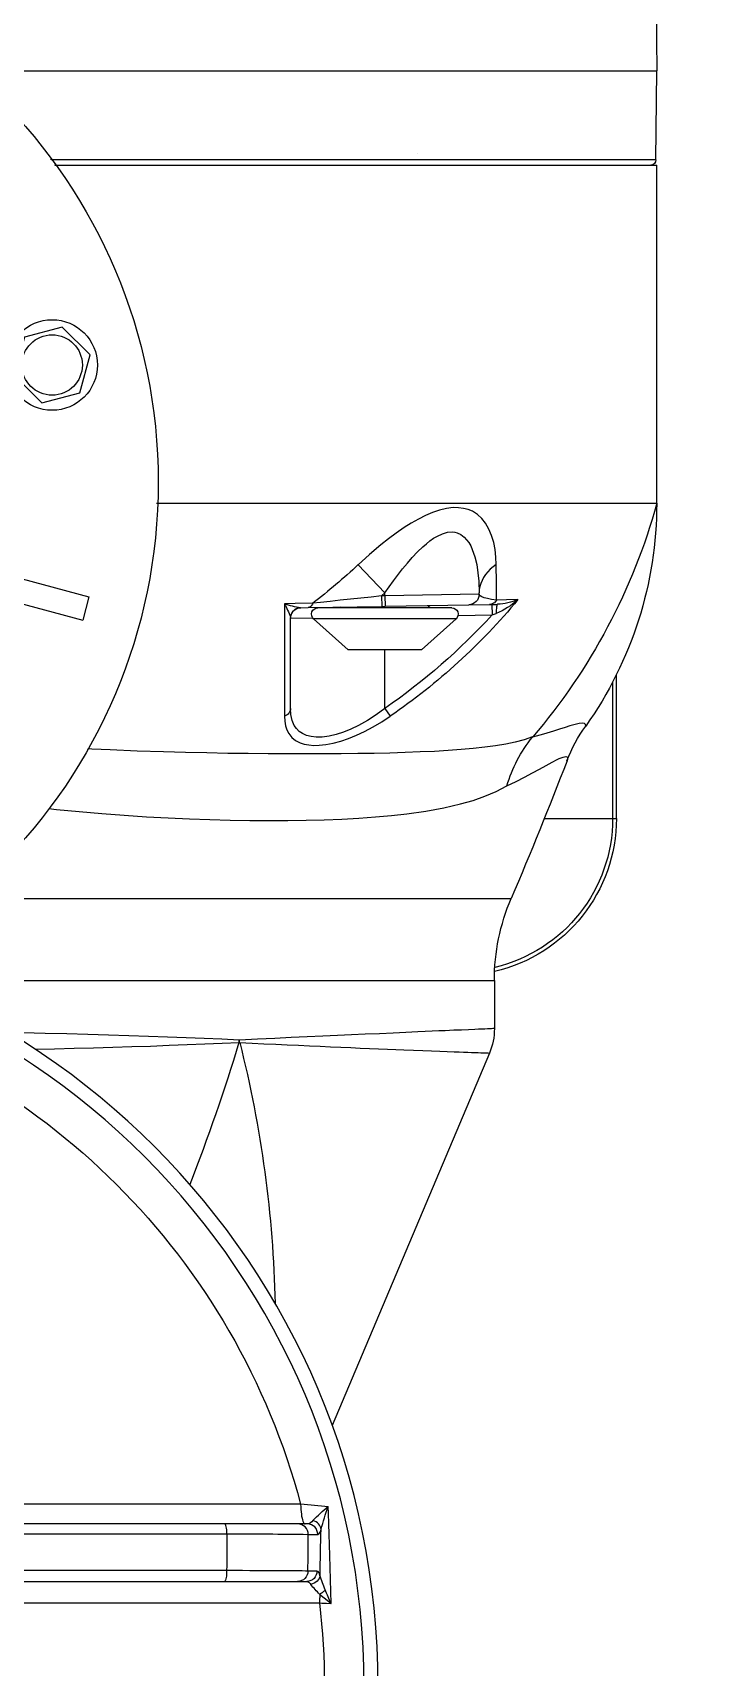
# Model space of a CAD drawing. Header units: millimetres. Extents: x -225363 to 347188, y -782467 to 813415.
# Drawn here: x 51016.9 to 51081.4, y 20367.6 to 20523.5 of the extents above; entities that cross this region are included whole.
import ezdxf

# ---------------------------------------------------------------- set-up
doc = ezdxf.new("R2010")
doc.units = ezdxf.units.MM
doc.set_wipeout_variables(frame=1)
doc.layers.add('0.06 Trả nước', color=3, linetype='Continuous')
doc.layers.add('duong bao khuat', color=251, linetype='Continuous', lineweight=0)

# ---------------------------------------------------------------- blocks, each defined once
blk = doc.blocks.new('MB bom')
at = {"color": 8, "linetype": 'Continuous'}
for p, q in [((-199110.45, 638677.49), (-199110.45, 638737.04)), ((-199110.45, 638737.04), (-199078.15, 638737.04)), ((-199078.15, 638672.04), (-199078.15, 638737.04)), ((-199077.66, 638736.97), (-199069.15, 638737.04)), ((-199077.66, 638736.97), (-199077.66, 638672.04)), ((-199069.15, 638672.04), (-199069.15, 638737.04)), ((-199063.15, 638736.99), (-199069.15, 638737.04)), ((-199140.55, 638733.19), (-199126.82, 638733.19)), ((-199140.55, 638732.83), (-199140.55, 638733.19)), ((-199127.51, 638732.83), (-199140.55, 638732.83)), ((-199140.55, 638726.31), (-199140.55, 638732.83)), ((-199131.73, 638730.26), (-199131.58, 638730.24)), ((-199131.73, 638730.26), (-199131.73, 638730.26)), ((-199131.73, 638730.26), (-199131.73, 638730.26)), ((-199131.58, 638730.24), (-199131.49, 638730.13)), ((-199131.49, 638729.63), (-199131.58, 638729.24)), ((-199131.49, 638730.13), (-199131.45, 638729.93)), ((-199131.45, 638729.93), (-199131.49, 638729.63)), ((-199134.92, 638728.52), (-199135.06, 638728.48)), ((-199134.81, 638728.53), (-199134.92, 638728.52)), ((-199134.84, 638727.73), (-199134.76, 638727.92)), ((-199134.72, 638728.51), (-199134.81, 638728.53)), ((-199134.76, 638727.92), (-199134.7, 638728.1)), ((-199134.67, 638728.45), (-199134.72, 638728.51)), ((-199134.7, 638728.1), (-199134.66, 638728.25)), ((-199134.65, 638728.37), (-199134.67, 638728.45)), ((-199134.66, 638728.25), (-199134.65, 638728.37)), ((-199131.86, 638728.29), (-199132.03, 638727.77)), ((-199131.72, 638728.76), (-199131.86, 638728.29)), ((-199131.58, 638729.24), (-199131.72, 638728.76)), ((-199135.84, 638725.86), (-199135.49, 638726.49)), ((-199135.49, 638726.49), (-199135.19, 638727.05)), ((-199135.19, 638727.05), (-199134.94, 638727.52)), ((-199134.94, 638727.52), (-199134.84, 638727.73)), ((-199132.21, 638727.2), (-199132.5, 638726.24)), ((-199132.03, 638727.77), (-199132.21, 638727.2)), ((-199136.61, 638724.42), (-199136.21, 638725.17)), ((-199136.21, 638725.17), (-199135.84, 638725.86)), ((-199132.77, 638725.19), (-199133.04, 638724.39)), ((-199132.5, 638726.24), (-199132.8, 638725.17)), ((-199132.8, 638725.17), (-199132.77, 638725.19)), ((-199132.77, 638725.19), (-199132.77, 638725.19)), ((-199137.44, 638722.74), (-199137.02, 638723.61)), ((-199137.02, 638723.61), (-199136.61, 638724.42)), ((-199133.27, 638723.53), (-199133.46, 638722.63)), ((-199133.04, 638724.39), (-199133.27, 638723.53)), ((-199119.66, 638723.79), (-199119.68, 638722.7)), ((-199148.21, 638641.95), (-199148.21, 638723.14)), ((-199138.43, 638720.62), (-199137.97, 638721.7)), ((-199137.97, 638721.7), (-199137.44, 638722.74)), ((-199133.62, 638721.65), (-199133.76, 638720.62)), ((-199133.46, 638722.63), (-199133.62, 638721.65)), ((-199121.11, 638721.33), (-199120.98, 638721.71)), ((-199120.8, 638721.71), (-199120.98, 638721.71)), ((-199120.64, 638721.72), (-199120.8, 638721.71)), ((-199120.49, 638721.73), (-199120.64, 638721.72)), ((-199120.36, 638721.75), (-199120.49, 638721.73)), ((-199120.25, 638721.76), (-199120.36, 638721.75)), ((-199120.17, 638721.79), (-199120.25, 638721.76)), ((-199120.12, 638721.81), (-199120.17, 638721.79)), ((-199120.11, 638721.83), (-199120.12, 638721.81)), ((-199120.12, 638721.09), (-199120.11, 638721.83)), ((-199119.87, 638721.61), (-199119.95, 638721.54)), ((-199119.79, 638721.68), (-199119.87, 638721.61)), ((-199119.7, 638721.74), (-199119.79, 638721.68)), ((-199119.68, 638722.7), (-199119.7, 638721.74)), ((-199119.7, 638721.74), (-199118.05, 638721.73)), ((-199119.7, 638721.74), (-199119.63, 638721.26)), ((-199118.05, 638721.73), (-199116.31, 638721.72)), ((-199116.31, 638721.72), (-199116.53, 638721.42)), ((-199116.31, 638721.72), (-199115.59, 638721.69)), ((-199115.59, 638721.69), (-199114.88, 638721.61)), ((-199162.97, 638721.07), (-199198.56, 638706.05)), ((-199162.97, 638721.06), (-199162.97, 638721.07)), ((-199162.97, 638721.01), (-199162.97, 638721.06)), ((-199162.96, 638720.93), (-199162.97, 638721.01)), ((-199162.96, 638720.81), (-199162.96, 638720.93)), ((-199162.96, 638720.65), (-199162.96, 638720.81)), ((-199162.95, 638720.46), (-199162.96, 638720.65)), ((-199162.94, 638720.24), (-199162.95, 638720.46)), ((-199162.93, 638719.98), (-199162.94, 638720.24)), ((-199160.69, 638720.35), (-199160.7, 638720.02)), ((-199160.68, 638720.63), (-199160.69, 638720.35)), ((-199160.67, 638720.87), (-199160.68, 638720.63)), ((-199160.66, 638721.08), (-199160.67, 638720.87)), ((-199160.65, 638721.25), (-199160.66, 638721.08)), ((-199160.64, 638721.38), (-199160.65, 638721.25)), ((-199156.05, 638721.54), (-199160.64, 638721.54)), ((-199160.64, 638721.54), (-199160.64, 638721.52)), ((-199160.64, 638721.52), (-199160.64, 638721.47)), ((-199160.64, 638721.47), (-199160.64, 638721.38)), ((-199156.05, 638665.32), (-199156.05, 638721.54)), ((-199138.83, 638719.5), (-199138.43, 638720.62)), ((-199133.76, 638720.62), (-199133.88, 638719.53)), ((-199121.17, 638718.07), (-199121.11, 638721.33)), ((-199120.12, 638721.31), (-199121.11, 638721.33)), ((-199120.15, 638719.1), (-199120.12, 638721.09)), ((-199120.11, 638721.19), (-199120.12, 638721.09)), ((-199120.09, 638721.28), (-199120.11, 638721.19)), ((-199120.05, 638721.37), (-199120.09, 638721.28)), ((-199120.01, 638721.46), (-199120.05, 638721.37)), ((-199119.95, 638721.54), (-199120.01, 638721.46)), ((-199119.63, 638721.26), (-199119.55, 638720.87)), ((-199119.55, 638720.87), (-199119.47, 638720.57)), ((-199119.47, 638720.57), (-199119.39, 638720.34)), ((-199119.39, 638720.34), (-199119.3, 638720.18)), ((-199119.3, 638720.18), (-199119.21, 638720.09)), ((-199119.15, 638720.08), (-199119.29, 638711.08)), ((-199119.21, 638720.09), (-199119.15, 638720.08)), ((-199119.15, 638720.08), (-199119.01, 638720.08)), ((-199118.7, 638720.1), (-199119.01, 638720.08)), ((-199117.9, 638720.05), (-199119.01, 638720.08)), ((-199118.4, 638720.15), (-199118.7, 638720.1)), ((-199118.11, 638720.24), (-199118.4, 638720.15)), ((-199117.82, 638720.36), (-199118.11, 638720.24)), ((-199117.53, 638720.51), (-199117.82, 638720.36)), ((-199117.26, 638720.69), (-199117.53, 638720.51)), ((-199117, 638720.91), (-199117.26, 638720.69)), ((-199116.76, 638721.15), (-199117, 638720.91)), ((-199116.53, 638721.42), (-199116.76, 638721.15)), ((-199114.88, 638721.61), (-199114.2, 638721.48)), ((-199114.2, 638721.48), (-199113.53, 638721.28)), ((-199113.53, 638721.28), (-199112.91, 638721.02)), ((-199112.91, 638721.02), (-199112.34, 638720.68)), ((-199112.34, 638720.68), (-199111.9, 638720.33)), ((-199111.9, 638720.33), (-199111.53, 638719.92)), ((-199162.92, 638719.68), (-199162.93, 638719.98)), ((-199162.91, 638719.35), (-199162.92, 638719.68)), ((-199162.9, 638718.99), (-199162.91, 638719.35)), ((-199162.88, 638718.59), (-199162.9, 638718.99)), ((-199162.87, 638718.17), (-199162.88, 638718.59)), ((-199160.74, 638719.08), (-199160.77, 638718.41)), ((-199160.72, 638719.66), (-199160.74, 638719.08)), ((-199160.7, 638720.02), (-199160.72, 638719.66)), ((-199139.17, 638718.32), (-199138.83, 638719.5)), ((-199133.88, 638719.53), (-199133.98, 638718.36)), ((-199120.29, 638711.1), (-199120.15, 638719.1)), ((-199117.09, 638719.97), (-199117.9, 638720.05)), ((-199116.3, 638719.85), (-199117.09, 638719.97)), ((-199115.56, 638719.67), (-199116.3, 638719.85)), ((-199114.87, 638719.43), (-199115.56, 638719.67)), ((-199114.53, 638719.28), (-199114.87, 638719.43)), ((-199114.21, 638719.09), (-199114.53, 638719.28)), ((-199113.93, 638718.89), (-199114.21, 638719.09)), ((-199113.68, 638718.65), (-199113.93, 638718.89)), ((-199113.44, 638718.34), (-199113.68, 638718.65)), ((-199111.53, 638719.92), (-199111.22, 638719.44)), ((-199111.22, 638719.44), (-199111.05, 638719.03)), ((-199111.05, 638719.03), (-199110.94, 638718.58)), ((-199110.94, 638718.58), (-199110.88, 638718.1)), ((-199162.85, 638717.7), (-199162.87, 638718.17)), ((-199162.83, 638717.04), (-199162.85, 638717.7)), ((-199162.8, 638716.32), (-199162.83, 638717.04)), ((-199160.8, 638717.66), (-199160.84, 638716.84)), ((-199160.77, 638718.41), (-199160.8, 638717.66)), ((-199139.55, 638716.7), (-199139.17, 638718.32)), ((-199134.07, 638717.12), (-199134.15, 638715.83)), ((-199133.98, 638718.36), (-199134.07, 638717.12)), ((-199121.5, 638717.88), (-199124.45, 638714.58)), ((-199121.5, 638717.88), (-199121.5, 638704.28)), ((-199120.45, 638717.48), (-199120.45, 638704.68)), ((-199113.28, 638717.99), (-199113.44, 638718.34)), ((-199113.36, 638716.59), (-199113.22, 638717.08)), ((-199113.22, 638717.77), (-199113.28, 638717.99)), ((-199113.19, 638717.55), (-199113.22, 638717.77)), ((-199113.22, 638717.08), (-199113.19, 638717.55)), ((-199110.95, 638716.97), (-199111.1, 638716.31)), ((-199110.87, 638717.6), (-199110.95, 638716.97)), ((-199110.88, 638718.1), (-199110.87, 638717.6)), ((-199162.77, 638715.55), (-199162.8, 638716.32)), ((-199162.74, 638714.72), (-199162.77, 638715.55)), ((-199160.89, 638715.6), (-199160.92, 638714.93)), ((-199160.86, 638716.24), (-199160.89, 638715.6)), ((-199160.84, 638716.84), (-199160.86, 638716.24)), ((-199139.86, 638714.99), (-199139.55, 638716.7)), ((-199134.15, 638715.83), (-199134.21, 638714.46)), ((-199114.32, 638715.05), (-199114.05, 638715.39)), ((-199114.05, 638715.39), (-199113.8, 638715.74)), ((-199113.8, 638715.74), (-199113.59, 638716.1)), ((-199113.59, 638716.1), (-199113.36, 638716.59)), ((-199111.33, 638715.64), (-199111.62, 638714.96)), ((-199111.1, 638716.31), (-199111.33, 638715.64)), ((-199162.7, 638713.83), (-199162.74, 638714.72)), ((-199162.67, 638712.89), (-199162.7, 638713.83)), ((-199160.95, 638714.22), (-199161, 638713.09)), ((-199160.92, 638714.93), (-199160.95, 638714.22)), ((-199140.11, 638713.19), (-199139.86, 638714.99)), ((-199134.21, 638714.46), (-199134.27, 638713.03)), ((-199124.45, 638714.58), (-199124.45, 638707.58)), ((-199115.62, 638713.7), (-199115.1, 638714.2)), ((-199115.1, 638714.2), (-199114.6, 638714.72)), ((-199114.6, 638714.72), (-199114.32, 638715.05)), ((-199111.96, 638714.28), (-199112.35, 638713.59)), ((-199111.62, 638714.96), (-199111.96, 638714.28)), ((-199077.04, 638714.2), (-199077.04, 638714.2)), ((-199162.64, 638712.12), (-199162.67, 638712.89)), ((-199161, 638713.09), (-199161.06, 638711.87)), ((-199140.28, 638711.72), (-199140.11, 638713.19)), ((-199134.27, 638713.03), (-199134.31, 638711.55)), ((-199117.85, 638711.9), (-199116.72, 638712.77)), ((-199116.72, 638712.77), (-199116.16, 638713.23)), ((-199116.16, 638713.23), (-199115.62, 638713.7)), ((-199112.78, 638712.92), (-199113.3, 638712.17)), ((-199112.35, 638713.59), (-199112.78, 638712.92)), ((-199162.6, 638711.32), (-199162.64, 638712.12)), ((-199162.57, 638710.49), (-199162.6, 638711.32)), ((-199161.06, 638711.87), (-199161.12, 638710.57)), ((-199140.41, 638710.19), (-199140.28, 638711.72)), ((-199134.31, 638711.55), (-199134.34, 638710.05)), ((-199131.82, 638709.97), (-199131.33, 638710.79)), ((-199131.33, 638710.79), (-199130.8, 638711.6)), ((-199130.05, 638711.08), (-199130.8, 638711.6)), ((-199130.05, 638711.08), (-199130.65, 638710.26)), ((-199130.05, 638711.08), (-199124.45, 638711.08)), ((-199120.42, 638703.76), (-199120.3, 638710.79)), ((-199120.3, 638710.79), (-199120.29, 638711.1)), ((-199119.3, 638710.77), (-199120.3, 638710.79)), ((-199119.29, 638711.08), (-199120.29, 638711.1)), ((-199119.3, 638710.77), (-199119.41, 638709.78)), ((-199119.29, 638711.08), (-199119.3, 638710.77)), ((-199119.3, 638710.77), (-199119.01, 638711.08)), ((-199119.29, 638711.08), (-199119.01, 638711.08)), ((-199119.01, 638711.08), (-199117.85, 638711.9)), ((-199116.32, 638708.55), (-199119.01, 638711.08)), ((-199114.42, 638710.71), (-199115.35, 638709.61)), ((-199113.84, 638711.44), (-199114.42, 638710.71)), ((-199113.3, 638712.17), (-199113.84, 638711.44)), ((-199162.53, 638709.63), (-199162.57, 638710.49)), ((-199162.49, 638708.74), (-199162.53, 638709.63)), ((-199161.18, 638709.2), (-199161.24, 638707.91)), ((-199161.12, 638710.57), (-199161.18, 638709.2)), ((-199140.53, 638708.61), (-199140.41, 638710.19)), ((-199134.34, 638710.05), (-199134.37, 638708.51)), ((-199132.62, 638708.38), (-199132.26, 638709.14)), ((-199132.26, 638709.14), (-199131.82, 638709.97)), ((-199131.19, 638709.42), (-199131.68, 638708.56)), ((-199130.65, 638710.26), (-199131.19, 638709.42)), ((-199119.41, 638709.78), (-199119.51, 638708.78)), ((-199115.35, 638709.61), (-199116.32, 638708.55)), ((-199162.45, 638707.82), (-199162.49, 638708.74)), ((-199162.41, 638706.87), (-199162.45, 638707.82)), ((-199161.24, 638707.91), (-199161.3, 638706.57)), ((-199140.62, 638706.98), (-199140.53, 638708.61)), ((-199134.37, 638708.51), (-199134.39, 638706.91)), ((-199133.18, 638706.87), (-199132.92, 638707.62)), ((-199132.92, 638707.62), (-199132.62, 638708.38)), ((-199132.02, 638707.85), (-199132.31, 638707.13)), ((-199131.68, 638708.56), (-199132.02, 638707.85)), ((-199124.45, 638707.58), (-199121.5, 638704.28)), ((-199119.62, 638707.8), (-199119.72, 638706.83)), ((-199119.51, 638708.78), (-199119.62, 638707.8)), ((-199162.37, 638705.89), (-199162.41, 638706.87)), ((-199161.3, 638706.57), (-199161.36, 638705.15)), ((-199140.68, 638705.3), (-199140.62, 638706.98)), ((-199134.39, 638706.91), (-199134.4, 638705.25)), ((-199133.5, 638705.46), (-199133.37, 638706.15)), ((-199133.37, 638706.15), (-199133.18, 638706.87)), ((-199132.53, 638706.43), (-199132.69, 638705.76)), ((-199132.31, 638707.13), (-199132.53, 638706.43)), ((-199119.72, 638706.83), (-199119.83, 638705.87)), ((-199215.55, 638705.95), (-199213.26, 638705.89)), ((-199215.55, 638705.95), (-199215.55, 638705.95)), ((-199215.11, 638705.4), (-199215.55, 638705.95)), ((-199215.53, 638705.51), (-199215.55, 638705.95)), ((-199215.51, 638705.05), (-199215.53, 638705.51)), ((-199215.5, 638704.84), (-199215.51, 638705.05)), ((-199215.5, 638652.44), (-199215.5, 638704.84)), ((-199215.4, 638704.84), (-199215.5, 638704.84)), ((-199215.29, 638704.85), (-199215.4, 638704.84)), ((-199215.19, 638704.85), (-199215.29, 638704.85)), ((-199215.08, 638704.85), (-199215.19, 638704.85)), ((-199214.68, 638704.88), (-199215.11, 638705.4)), ((-199214.98, 638704.86), (-199215.08, 638704.85)), ((-199214.88, 638704.86), (-199214.98, 638704.86)), ((-199214.78, 638704.87), (-199214.88, 638704.86)), ((-199214.68, 638704.88), (-199214.78, 638704.87)), ((-199214.63, 638704.95), (-199214.68, 638704.88)), ((-199214.58, 638705.03), (-199214.63, 638704.95)), ((-199214.53, 638705.1), (-199214.58, 638705.03)), ((-199214.48, 638705.17), (-199214.53, 638705.1)), ((-199214.42, 638705.23), (-199214.48, 638705.17)), ((-199214.36, 638705.29), (-199214.42, 638705.23)), ((-199214.31, 638705.35), (-199214.36, 638705.29)), ((-199214.25, 638705.4), (-199214.31, 638705.35)), ((-199213.53, 638704.49), (-199213.62, 638704.34)), ((-199213.43, 638704.61), (-199213.53, 638704.49)), ((-199213.3, 638704.72), (-199213.43, 638704.61)), ((-199213.16, 638704.81), (-199213.3, 638704.72)), ((-199213.26, 638705.89), (-199210.97, 638705.82)), ((-199213.02, 638704.86), (-199213.16, 638704.81)), ((-199213.01, 638704.44), (-199213.16, 638704.32)), ((-199212.87, 638704.89), (-199213.02, 638704.86)), ((-199212.83, 638704.53), (-199213.01, 638704.44)), ((-199212.87, 638704.89), (-199212.64, 638704.8)), ((-199212.65, 638704.59), (-199212.83, 638704.53)), ((-199212.45, 638704.6), (-199212.65, 638704.59)), ((-199212.64, 638704.8), (-199212.5, 638704.7)), ((-199212.5, 638704.7), (-199212.45, 638704.6)), ((-199212.45, 638704.6), (-199212.45, 638703.74)), ((-199210.97, 638705.82), (-199208.94, 638705.76)), ((-199208.95, 638704.68), (-199208.9, 638704.79)), ((-199208.95, 638704.68), (-199208.76, 638704.66)), ((-199208.95, 638703.77), (-199208.95, 638704.68)), ((-199208.94, 638705.76), (-199207.93, 638705.73)), ((-199208.9, 638704.79), (-199208.73, 638704.9)), ((-199208.76, 638704.66), (-199208.57, 638704.6)), ((-199208.73, 638704.9), (-199208.47, 638705)), ((-199208.57, 638704.6), (-199208.4, 638704.51)), ((-199208.47, 638705), (-199208.33, 638704.97)), ((-199208.4, 638704.51), (-199208.24, 638704.39)), ((-199208.33, 638704.97), (-199208.19, 638704.92)), ((-199208.19, 638704.92), (-199208.06, 638704.85)), ((-199208.06, 638704.85), (-199207.94, 638704.75)), ((-199207.94, 638704.75), (-199207.84, 638704.64)), ((-199207.93, 638705.73), (-199206.92, 638705.7)), ((-199207.84, 638704.64), (-199207.75, 638704.51)), ((-199207.75, 638704.51), (-199207.68, 638704.37)), ((-199206.92, 638705.7), (-199206.3, 638705.68)), ((-199162.32, 638704.9), (-199162.37, 638705.89)), ((-199162.28, 638703.88), (-199162.32, 638704.9)), ((-199161.36, 638705.15), (-199161.43, 638703.68)), ((-199140.73, 638703.57), (-199140.68, 638705.3)), ((-199134.4, 638705.25), (-199134.4, 638703.54)), ((-199133.58, 638704.3), (-199133.57, 638704.81)), ((-199133.57, 638704.81), (-199133.5, 638705.46)), ((-199132.78, 638705.11), (-199132.79, 638704.51)), ((-199132.79, 638704.51), (-199132.74, 638704.04)), ((-199132.69, 638705.76), (-199132.78, 638705.11)), ((-199119.93, 638704.93), (-199120.01, 638704.2)), ((-199119.83, 638705.87), (-199119.93, 638704.93)), ((-199213.69, 638704.18), (-199213.73, 638704.02)), ((-199213.62, 638704.34), (-199213.69, 638704.18)), ((-199213.43, 638703.81), (-199213.45, 638703.62)), ((-199213.45, 638702.75), (-199213.45, 638703.62)), ((-199213.43, 638702.95), (-199213.45, 638702.75)), ((-199213.37, 638704), (-199213.43, 638703.81)), ((-199213.37, 638703.13), (-199213.43, 638702.95)), ((-199213.28, 638704.17), (-199213.37, 638704)), ((-199213.28, 638703.3), (-199213.37, 638703.13)), ((-199213.16, 638704.32), (-199213.28, 638704.17)), ((-199213.16, 638703.45), (-199213.28, 638703.3)), ((-199213.01, 638703.57), (-199213.16, 638703.45)), ((-199212.83, 638703.66), (-199213.01, 638703.57)), ((-199212.65, 638703.72), (-199212.83, 638703.66)), ((-199212.45, 638703.74), (-199212.65, 638703.72)), ((-199212.45, 638703.74), (-199212.01, 638703.74)), ((-199212.45, 638703.74), (-199212.45, 638703.52)), ((-199212.45, 638703.52), (-199212.44, 638703.19)), ((-199212.44, 638703.19), (-199212.44, 638702.86)), ((-199212.01, 638703.74), (-199211.58, 638703.75)), ((-199211.58, 638703.75), (-199211.14, 638703.75)), ((-199211.14, 638703.75), (-199210.7, 638703.75)), ((-199210.7, 638703.75), (-199210.26, 638703.76)), ((-199210.26, 638703.76), (-199209.83, 638703.76)), ((-199209.83, 638703.76), (-199209.39, 638703.77)), ((-199209.39, 638703.77), (-199208.95, 638703.77)), ((-199208.95, 638703.77), (-199208.76, 638703.75)), ((-199208.76, 638703.75), (-199208.57, 638703.69)), ((-199208.57, 638703.69), (-199208.4, 638703.6)), ((-199208.4, 638703.6), (-199208.24, 638703.48)), ((-199208.24, 638704.39), (-199208.12, 638704.24)), ((-199208.24, 638703.48), (-199208.12, 638703.33)), ((-199208.12, 638704.24), (-199208.03, 638704.07)), ((-199208.12, 638703.33), (-199208.03, 638703.16)), ((-199208.03, 638704.07), (-199207.97, 638703.89)), ((-199208.03, 638703.16), (-199207.97, 638702.98)), ((-199207.97, 638703.89), (-199207.95, 638703.69)), ((-199207.97, 638702.98), (-199207.95, 638702.78)), ((-199207.95, 638703.69), (-199207.95, 638702.78)), ((-199207.93, 638703.41), (-199207.95, 638703.47)), ((-199207.89, 638703.36), (-199207.93, 638703.41)), ((-199207.81, 638703.31), (-199207.89, 638703.36)), ((-199207.7, 638703.26), (-199207.81, 638703.31)), ((-199207.57, 638703.22), (-199207.7, 638703.26)), ((-199207.68, 638704.37), (-199207.63, 638704.21)), ((-199207.4, 638703.18), (-199207.57, 638703.22)), ((-199207.22, 638703.14), (-199207.4, 638703.18)), ((-199207.02, 638703.11), (-199207.22, 638703.14)), ((-199206.79, 638703.08), (-199207.02, 638703.11)), ((-199206.56, 638703.06), (-199206.79, 638703.08)), ((-199206.31, 638703.05), (-199206.56, 638703.06)), ((-199206.06, 638703.04), (-199206.31, 638703.05)), ((-199206.06, 638703.04), (-199206.06, 638654.93)), ((-199162.23, 638702.83), (-199162.28, 638703.88)), ((-199161.43, 638703.68), (-199161.5, 638702.15)), ((-199140.76, 638701.82), (-199140.73, 638703.57)), ((-199134.4, 638703.54), (-199134.4, 638701.78)), ((-199133.54, 638703.82), (-199133.58, 638704.3)), ((-199133.46, 638703.39), (-199133.54, 638703.82)), ((-199133.34, 638703), (-199133.46, 638703.39)), ((-199133.11, 638702.56), (-199133.34, 638703)), ((-199132.74, 638704.04), (-199132.63, 638703.61)), ((-199132.63, 638703.61), (-199132.46, 638703.23)), ((-199132.46, 638703.23), (-199132.24, 638702.91)), ((-199132.24, 638702.91), (-199131.98, 638702.65)), ((-199121.43, 638702.08), (-199121.4, 638704.19)), ((-199120.44, 638702.99), (-199120.45, 638702.85)), ((-199120.43, 638703.03), (-199120.44, 638702.99)), ((-199120.43, 638703.03), (-199120.42, 638703.76)), ((-199120.41, 638703.82), (-199120.42, 638703.76)), ((-199120.39, 638703.88), (-199120.41, 638703.82)), ((-199120.36, 638703.95), (-199120.39, 638703.88)), ((-199120.31, 638704.01), (-199120.36, 638703.95)), ((-199120.25, 638704.06), (-199120.31, 638704.01)), ((-199120.18, 638704.11), (-199120.25, 638704.06)), ((-199120.1, 638704.16), (-199120.18, 638704.11)), ((-199120.01, 638704.2), (-199120.1, 638704.16)), ((-199120.01, 638704.2), (-199120.03, 638702.52)), ((-199213.45, 638695.77), (-199213.45, 638702.75)), ((-199212.44, 638702.86), (-199212.44, 638702.46)), ((-199212.44, 638702.46), (-199212.43, 638701.98)), ((-199212.43, 638701.98), (-199212.43, 638701.45)), ((-199212.43, 638701.45), (-199212.43, 638700.88)), ((-199207.95, 638702.78), (-199207.95, 638695.8)), ((-199162.18, 638701.76), (-199162.23, 638702.83)), ((-199162.13, 638700.67), (-199162.18, 638701.76)), ((-199161.5, 638702.15), (-199161.58, 638700.57)), ((-199140.77, 638700.02), (-199140.76, 638701.82)), ((-199134.4, 638701.78), (-199134.39, 638699.93)), ((-199132.82, 638702.19), (-199133.11, 638702.56)), ((-199132.46, 638701.91), (-199132.82, 638702.19)), ((-199132.1, 638701.73), (-199132.46, 638701.91)), ((-199131.7, 638701.6), (-199132.1, 638701.73)), ((-199131.98, 638702.65), (-199131.67, 638702.43)), ((-199131.26, 638701.53), (-199131.7, 638701.6)), ((-199131.67, 638702.43), (-199131.19, 638702.23)), ((-199130.8, 638701.5), (-199131.26, 638701.53)), ((-199131.19, 638702.23), (-199130.64, 638702.12)), ((-199130.74, 638701.63), (-199130.8, 638701.5)), ((-199129.18, 638701.51), (-199130.8, 638701.5)), ((-199130.67, 638701.74), (-199130.74, 638701.63)), ((-199130.59, 638701.84), (-199130.67, 638701.74)), ((-199130.64, 638702.12), (-199130.05, 638702.08)), ((-199130.5, 638701.92), (-199130.59, 638701.84)), ((-199130.39, 638701.99), (-199130.5, 638701.92)), ((-199130.28, 638702.04), (-199130.39, 638701.99)), ((-199130.17, 638702.07), (-199130.28, 638702.04)), ((-199130.05, 638702.08), (-199130.17, 638702.07)), ((-199130.05, 638702.08), (-199121.43, 638702.08)), ((-199127.47, 638701.51), (-199129.18, 638701.51)), ((-199125.72, 638701.51), (-199127.47, 638701.51)), ((-199123.88, 638701.51), (-199125.72, 638701.51)), ((-199121.96, 638701.51), (-199123.88, 638701.51)), ((-199120.46, 638701.51), (-199121.96, 638701.51)), ((-199121.3, 638702.06), (-199121.43, 638702.08)), ((-199121.13, 638702.1), (-199121.3, 638702.06)), ((-199120.97, 638702.17), (-199121.13, 638702.1)), ((-199120.82, 638702.26), (-199120.97, 638702.17)), ((-199120.69, 638702.38), (-199120.82, 638702.26)), ((-199120.58, 638702.52), (-199120.69, 638702.38)), ((-199120.5, 638702.68), (-199120.58, 638702.52)), ((-199120.45, 638702.85), (-199120.5, 638702.68)), ((-199120.05, 638701.51), (-199120.46, 638701.51)), ((-199120.03, 638702.52), (-199120.05, 638701.51)), ((-199212.43, 638700.88), (-199212.42, 638700.26)), ((-199212.42, 638700.26), (-199212.42, 638699.58)), ((-199162.08, 638699.54), (-199162.13, 638700.67)), ((-199161.58, 638700.57), (-199161.66, 638698.92)), ((-199140.75, 638698.18), (-199140.77, 638700.02)), ((-199134.39, 638699.93), (-199134.37, 638698.03)), ((-199212.42, 638699.58), (-199212.42, 638698.86)), ((-199212.42, 638698.86), (-199212.42, 638698.18)), ((-199162.02, 638698.4), (-199162.08, 638699.54)), ((-199161.97, 638697.22), (-199162.02, 638698.4)), ((-199161.66, 638698.92), (-199161.74, 638697.22)), ((-199212.42, 638698.18), (-199212.41, 638697.48)), ((-199212.41, 638697.48), (-199212.41, 638696.73)), ((-199212.41, 638696.73), (-199212.41, 638695.97)), ((-199162.04, 638695.55), (-199161.97, 638697.16)), ((-199161.97, 638697.22), (-199161.94, 638697.22)), ((-199161.97, 638697.16), (-199161.97, 638697.22)), ((-199161.97, 638697.16), (-199161.94, 638697.16)), ((-199161.94, 638697.22), (-199161.91, 638697.22)), ((-199161.94, 638697.16), (-199161.91, 638697.16)), ((-199161.91, 638697.22), (-199161.88, 638697.22)), ((-199161.91, 638697.16), (-199161.88, 638697.16)), ((-199161.88, 638697.22), (-199161.85, 638697.22)), ((-199161.88, 638697.16), (-199161.85, 638697.17)), ((-199161.85, 638697.22), (-199161.82, 638697.22)), ((-199161.85, 638697.17), (-199161.82, 638697.17)), ((-199161.82, 638697.22), (-199161.79, 638697.22)), ((-199161.82, 638697.17), (-199161.79, 638697.17)), ((-199161.79, 638697.22), (-199161.76, 638697.22)), ((-199161.79, 638697.17), (-199161.76, 638697.17)), ((-199161.76, 638697.22), (-199161.74, 638697.22)), ((-199161.76, 638697.17), (-199161.74, 638697.17)), ((-199161.74, 638697.22), (-199161.74, 638697.17)), ((-199161.74, 638697.17), (-199161.66, 638695.53)), ((-199140.72, 638696.3), (-199140.75, 638698.18)), ((-199134.37, 638698.03), (-199134.34, 638696.09)), ((-199213.43, 638695.8), (-199213.45, 638695.77)), ((-199213.45, 638652.54), (-199213.45, 638695.77)), ((-199213.39, 638695.84), (-199213.43, 638695.8)), ((-199213.31, 638695.87), (-199213.39, 638695.84)), ((-199213.21, 638695.9), (-199213.31, 638695.87)), ((-199213.08, 638695.93), (-199213.21, 638695.9)), ((-199212.93, 638695.95), (-199213.08, 638695.93)), ((-199212.76, 638695.96), (-199212.93, 638695.95)), ((-199212.59, 638695.97), (-199212.76, 638695.96)), ((-199212.41, 638695.97), (-199212.59, 638695.97)), ((-199211.97, 638695.98), (-199212.41, 638695.97)), ((-199212.41, 638695.97), (-199212.41, 638652.6)), ((-199211.53, 638695.98), (-199211.97, 638695.98)), ((-199211.09, 638695.98), (-199211.53, 638695.98)), ((-199210.65, 638695.99), (-199211.09, 638695.98)), ((-199210.22, 638695.99), (-199210.65, 638695.99)), ((-199209.78, 638696), (-199210.22, 638695.99)), ((-199209.34, 638696), (-199209.78, 638696)), ((-199208.9, 638696), (-199209.34, 638696)), ((-199208.9, 638655.1), (-199208.9, 638696)), ((-199208.9, 638696), (-199208.71, 638696)), ((-199208.71, 638696), (-199208.53, 638695.99)), ((-199208.53, 638695.99), (-199208.37, 638695.97)), ((-199208.37, 638695.97), (-199208.23, 638695.94)), ((-199208.23, 638695.94), (-199208.11, 638695.91)), ((-199208.11, 638695.91), (-199208.02, 638695.87)), ((-199208.02, 638695.87), (-199207.97, 638695.84)), ((-199207.97, 638695.84), (-199207.95, 638695.8)), ((-199207.95, 638695.8), (-199207.95, 638655.04)), ((-199162.1, 638693.9), (-199162.04, 638695.55)), ((-199161.66, 638695.53), (-199161.59, 638693.84)), ((-199140.67, 638694.38), (-199140.72, 638696.3)), ((-199134.34, 638696.09), (-199134.3, 638694.09)), ((-199162.17, 638692.2), (-199162.1, 638693.9)), ((-199161.59, 638693.84), (-199161.53, 638692.11)), ((-199140.61, 638692.42), (-199140.67, 638694.38)), ((-199134.3, 638694.09), (-199134.25, 638692.04)), ((-199162.23, 638690.48), (-199162.17, 638692.2)), ((-199161.53, 638692.11), (-199161.46, 638690.33)), ((-199140.51, 638690.38), (-199140.61, 638692.42)), ((-199134.25, 638692.04), (-199134.2, 638689.95)), ((-199162.3, 638688.71), (-199162.23, 638690.48)), ((-199140.4, 638688.31), (-199140.51, 638690.38)), ((-199161.46, 638690.33), (-199161.39, 638688.51)), ((-199134.2, 638689.95), (-199134.12, 638687.44)), ((-199162.36, 638686.91), (-199162.3, 638688.71)), ((-199161.39, 638688.51), (-199161.33, 638686.65)), ((-199140.26, 638686.2), (-199140.4, 638688.31)), ((-199134.12, 638687.44), (-199134.02, 638684.87)), ((-199162.41, 638685.11), (-199162.36, 638686.91)), ((-199161.33, 638686.65), (-199161.27, 638684.71)), ((-199140.1, 638684.07), (-199140.26, 638686.2)), ((-199162.46, 638683.28), (-199162.41, 638685.11)), ((-199161.27, 638684.71), (-199161.21, 638682.73)), ((-199134.02, 638684.87), (-199133.9, 638682.25)), ((-199162.51, 638681.42), (-199162.46, 638683.28)), ((-199161.21, 638682.73), (-199161.15, 638680.72)), ((-199139.91, 638681.91), (-199140.1, 638684.07)), ((-199162.56, 638679.54), (-199162.51, 638681.42)), ((-199139.69, 638679.72), (-199139.91, 638681.91)), ((-199133.9, 638682.25), (-199133.76, 638679.59)), ((-199162.6, 638677.69), (-199162.56, 638679.54)), ((-199161.15, 638680.72), (-199161.1, 638678.65)), ((-199139.43, 638677.54), (-199139.69, 638679.72)), ((-199133.76, 638679.59), (-199133.58, 638676.87)), ((-199161.1, 638678.65), (-199161.04, 638676.56)), ((-199139.14, 638675.34), (-199139.43, 638677.54))]:
    blk.add_line(p, q, dxfattribs=at)
for radius in [72.9, 71.55]:
    blk.add_circle((-199223.45, 638637.54), radius, dxfattribs=at)
for centre, radius, start, end in [((-199095.09, 638681.15), 57.97, 105.3708, 130.5489), ((-199110.45, 638700.26), 36.78, 89.9993, 125.3536), ((-199077.65, 638736.47), 0.5, 90.5, 180), ((-199140.55, 638718.19), 15, 90, 167.0186), ((-199140.55, 638718.19), 14.64, 90, 166.6108), ((-199140.51, 638742.64), 15.18, 291.0548, 305.3354), ((-198991.33, 638355.19), 400, 111.0587, 113.0908), ((-199141.37, 638735.88), 13.72, 286.6766, 308.6689), ((-199080.9, 638677.21), 60.6, 129.7599, 145.4207), ((-199114.42, 638719.01), 7.09, 137.6215, 157.5986), ((-199114.51, 638721.58), 5.6, 156.829, 177.4407), ((-199156.05, 638741.54), 20, 270, 293.0908), ((-199160.66, 638715.65), 5.89, 89.7873, 113.0955), ((-199080.36, 638676.77), 60.38, 132.4451, 145.3751), ((-199119.15, 638719.08), 1, 90, 179), ((-199121.05, 638717.48), 0.6, 0, 138.1783), ((-199119.95, 638715.58), 0.5, 180, 237.0869), ((-199070.84, 638666.18), 62.15, 137.0276, 142.288), ((-199119.95, 638706.58), 0.5, 148.1774, 180), ((-199223.45, 638637.54), 67.77, 83.2646, 96.7354), ((-199203.84, 638731.61), 28.21, 245.4591, 248.3355), ((-199207.83, 638711.47), 9.51, 223.9075, 231.6356), ((-199210.03, 638714.75), 10.26, 245.7447, 253.9606), ((-199216.95, 638962.25), 257.39, 270.9079, 271.8883), ((-199213.28, 638724.01), 19.61, 284.2092, 290.8438), ((-199216.97, 638713.99), 13.52, 313.7143, 322.103), ((-198888.72, 638733.01), 318.76, 184.9176, 185.394), ((-199121.05, 638704.68), 0.6, 221.8217, 0), ((-199214.02, 638703.52), 0.577, 10.276, 59.9617), ((-199676.26, 638696.76), 467.36, 359.9075, 0.8595), ((-199207.26, 638703.63), 0.692, 121.8831, 174.4864), ((-199223.45, 638637.54), 67.77, 14.866, 75.134), ((-199121.43, 638703.08), 1, 270, 359), ((-199114.97, 638703.6), 5.49, 186.0384, 202.4134), ((-199125.56, 638690.69), 12.14, 63.0116, 69.4851), ((-199189.18, 638589.9), 110.72, 75.7703, 88.8084), ((-199108.36, 638520.54), 184.57, 106.8822, 111.3407), ((-199108.45, 638637.54), 40, 80.3373, 94.0867)]:
    blk.add_arc(centre, radius, start, end, dxfattribs=at)
blk = doc.blocks.new('mat dung van')
blk.add_wipeout([(-195729.71, 638223.91), (-195717.07, 638221.47), (-195704.23, 638220.87), (-195693.82, 638221.72), (-195683.86, 638223.71), (-195674.93, 638226.53), (-195661.29, 638232.97), (-195649.93, 638240.77), (-195643.97, 638246.02), (-195640.13, 638249.96), (-195636.99, 638253.57), (-195633.7, 638257.81), (-195629.7, 638263.78), (-195624.54, 638273.47), (-195622.27, 638278.91), (-195619.48, 638287.55), (-195617.12, 638299.57), (-195616.41, 638310.36), (-195616.75, 638318.6), (-195618.33, 638329.33), (-195620.03, 638336.08), (-195627.12, 638353.41), (-195630.23, 638358.76), (-195637.26, 638368.44), (-195643.74, 638375.43), (-195650.87, 638381.66), (-195658.42, 638386.97), (-195664.06, 638390.25), (-195673.28, 638394.52), (-195683.12, 638397.77), (-195688.69, 638399.08), (-195696.65, 638400.31), (-195708.57, 638400.81), (-195717.94, 638400.1), (-195728.17, 638398.17), (-195733.97, 638396.52), (-195744.97, 638392.16), (-195753.54, 638387.52), (-195765.49, 638378.74), (-195772.56, 638371.87), (-195779.85, 638362.87), (-195784.34, 638355.87), (-195788.63, 638347.45), (-195793.35, 638334.13), (-195794.78, 638327.9), (-195796.14, 638317.87), (-195796.38, 638308.45), (-195795.82, 638300.53), (-195794.27, 638291.33), (-195791.59, 638281.77), (-195788.77, 638274.54), (-195785.23, 638267.38), (-195779.36, 638258.13), (-195772.63, 638249.88), (-195764.2, 638241.84), (-195760.26, 638238.73), (-195753.89, 638234.38), (-195744.93, 638229.5), (-195739.64, 638227.2)]).dxf.layer = 'duong bao khuat'
at = {"linetype": 'ByBlock'}
for p, q in [((-195724, 638252.95), (-195729.25, 638233.34)), ((-195720.13, 638251.92), (-195725.39, 638232.3)), ((-195725.39, 638232.3), (-195729.25, 638233.34))]:
    blk.add_line(p, q, dxfattribs=at)
blk.add_lwpolyline([(-195685.32, 638232.12), (-195680.73, 638236.72), (-195682.41, 638243), (-195688.69, 638244.68), (-195693.28, 638240.09), (-195691.6, 638233.81), (-195685.32, 638232.12)], dxfattribs=at)
for centre, radius in [((-195706.41, 638310.84), 90), ((-195687, 638238.4), 7.5), ((-195687, 638238.4), 5)]:
    blk.add_circle(centre, radius, dxfattribs=at)
blk = doc.blocks.new('PMBCB')
at = {"color": 8, "xscale": -0.998699011935332, "yscale": 0.998699011935332, "zscale": 0.998699011935332, "rotation": 270}
blk.add_blockref('MB bom', (-637462.74, 200790.95), dxfattribs=at)
at = {"layer": '0.06 Trả nước', "xscale": 0.5760000000000021, "yscale": 0.5760000000000021, "zscale": 0.5760000000000021, "rotation": 90}
blk.add_blockref('mat dung van', (368010.98, 114668.44), dxfattribs=at)
h = blk.add_hatch()
h.set_pattern_fill('BTCT2', color=8, scale=30, pattern_type=2)
h.set_pattern_definition([(50, (-27194.2, -11189.96), (215.17805, -18.8256), [22.5, -247.5]), (355, (-27194.2, -11189.96), (-41.6254, 225.6576), [18, -198]), (100.4514, (-27176.26, -11191.53), (173.5528, 206.8319), [19.122, -210.3426]), (46.1842, (-27194.2, -11129.96), (320.1723, -49.6557), [33.75, -371.25]), (96.6356, (-27167.5, -11134.1), (280.3988, 292.2354), [28.683, -315.514]), (351.1842, (-27194.2, -11129.96), (280.3986, 292.2356), [27, -297]), (21, (-27164.2, -11144.96), (179.0721, -120.7857), [22.5, -247.5]), (326, (-27164.2, -11144.96), (72.9946, 217.545), [18, -198]), (71.4514, (-27149.27, -11155.03), (252.0668, 96.7591), [19.122, -210.3426]), (37.5, (-27194.194, -11189.96), (3.64796, 99.86816), [0, -195.6, 0, -201, 0, -198.75]), (7.5, (-27194.19, -11189.96), (78.92086, 118.3235), [0, -114.6, 0, -191.1, 0, -75.75]), (327.5, (-27261.094, -11189.96), (160.14673, -6.76646), [0, -75, 0, -234, 0, -310.5]), (317.5, (-27291.1, -11189.96), (174.95585, 30.0315), [0, -97.5, 0, -155.4, 0, -220.5]), (45, (-27194.19, -11189.96), (-63.6396, 63.6396), []), (45, (-27194.19, -11168.96), (-63.6396, 63.6396), [])])
h.paths.add_polyline_path([(6600, 2700), (-2900, 2700), (-2900, -200), (6600, -200)])
h.paths.add_polyline_path([(5000, 2500), (5000, 0), (0, 0), (0, 2500)], flags=16)
h.paths.add_polyline_path([(5200, 2500), (6400, 2500), (6400, 0), (5200, 0)], flags=16)
h.paths.add_polyline_path([(-200, 2500), (-200, 0), (-2700, 0), (-2700, 2500)], flags=16)
h.paths.add_polyline_path([(5350.97, 389.34), (6075.73, 389.34), (6075.73, 539.34), (5350.97, 539.34)], flags=0)
h.paths.add_polyline_path([(5451.74, 547.35), (5986.02, 547.35), (5986.02, 775.92), (5451.74, 775.92)], flags=0)
h.paths.add_polyline_path([(4155.05, 389.34), (4879.81, 389.34), (4879.81, 539.34), (4155.05, 539.34)], flags=0)
h.paths.add_polyline_path([(4255.82, 547.35), (4790.11, 547.35), (4790.11, 775.92), (4255.82, 775.92)], flags=0)
h.paths.add_polyline_path([(-1032.12, 389.34), (-307.36, 389.34), (-307.36, 539.34), (-1032.12, 539.34)], flags=0)
h.paths.add_polyline_path([(-931.35, 547.35), (-397.07, 547.35), (-397.07, 775.92), (-931.35, 775.92)], flags=0)

msp = doc.modelspace()

# ---------------------------------------------------------------- block references
msp.add_blockref('PMBCB', (50633.08, 18539.09))

doc.saveas('drawing.dxf')
